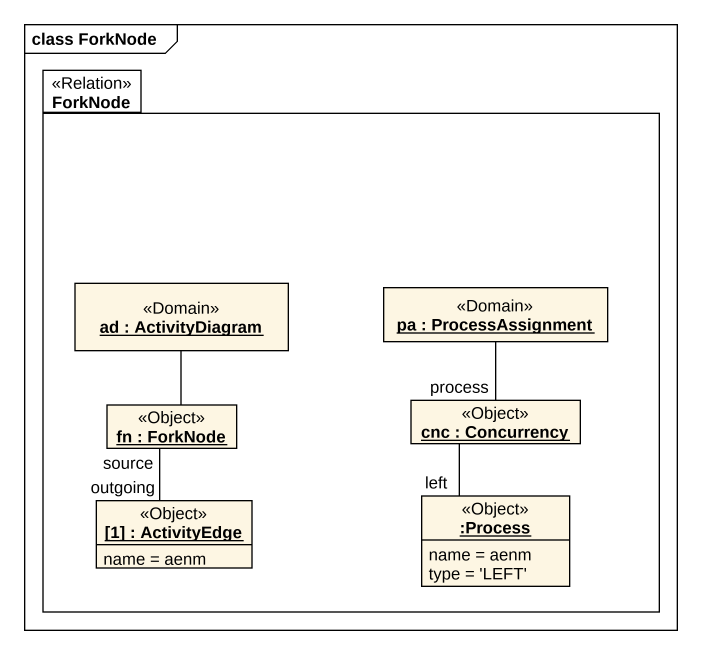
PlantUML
@startuml
mainframe class ForkNode
hide circle
hide empty members
package ForkNode <<Relation>> {
  object "ad : ActivityDiagram" as ad <<Domain>>
  object "pa : ProcessAssignment" as pa <<Domain>>
  object "cnc : Concurrency" as cnc <<Object>>
  object "fn : ForkNode" as fn <<Object>>
  object "[1] : ActivityEdge" as o1 <<Object>> {
    name = aenm
  }
  object ":Process" as Process_ <<Object>> {
    name = aenm
    type = 'LEFT'
  }
}
ad -- fn
pa -- cnc : process
cnc -- Process_ : left
fn -- o1 : source\noutgoing
@enduml
